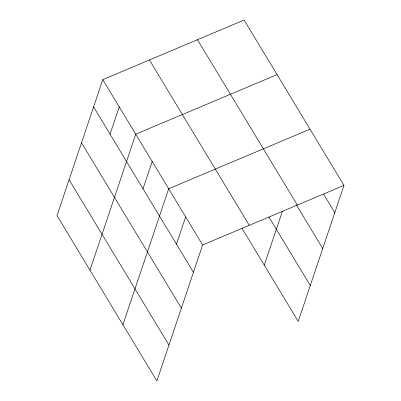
<?xml version="1.0" encoding="UTF-8"?>
<svg xmlns="http://www.w3.org/2000/svg" width="401" height="401" viewBox="0 0 401 401"><rect width="100%" height="100%" fill="white"/><g stroke="black" fill="none" stroke-linecap="round" stroke-linejoin="round"><path stroke-width="0.6" d="M102.776 79.639L57.022 215.603L156.876 380.95L202.63 244.986L343.978 185.397L244.124 20.05L102.776 79.639L202.63 244.986M110.069 134.215L119.252 106.922M89.974 270.169L135.728 134.205L277.076 74.616M143.022 188.776L152.205 161.488M122.922 324.735L168.681 188.766L310.028 129.177M176.47 244.169L185.658 216.876M264.274 265.141L282.364 211.382M343.978 185.397L298.224 321.361L241.983 228.234M323.587 194.124L334.795 212.685M197.482 39.714L297.336 205.061M296.464 205.061L322.725 248.55M268.911 216.976L310.289 285.497M149.423 59.975L249.277 225.322M93.593 106.932L193.447 272.274M81.523 142.791L181.377 308.138M69.087 179.743L168.941 345.086"/></g></svg>
